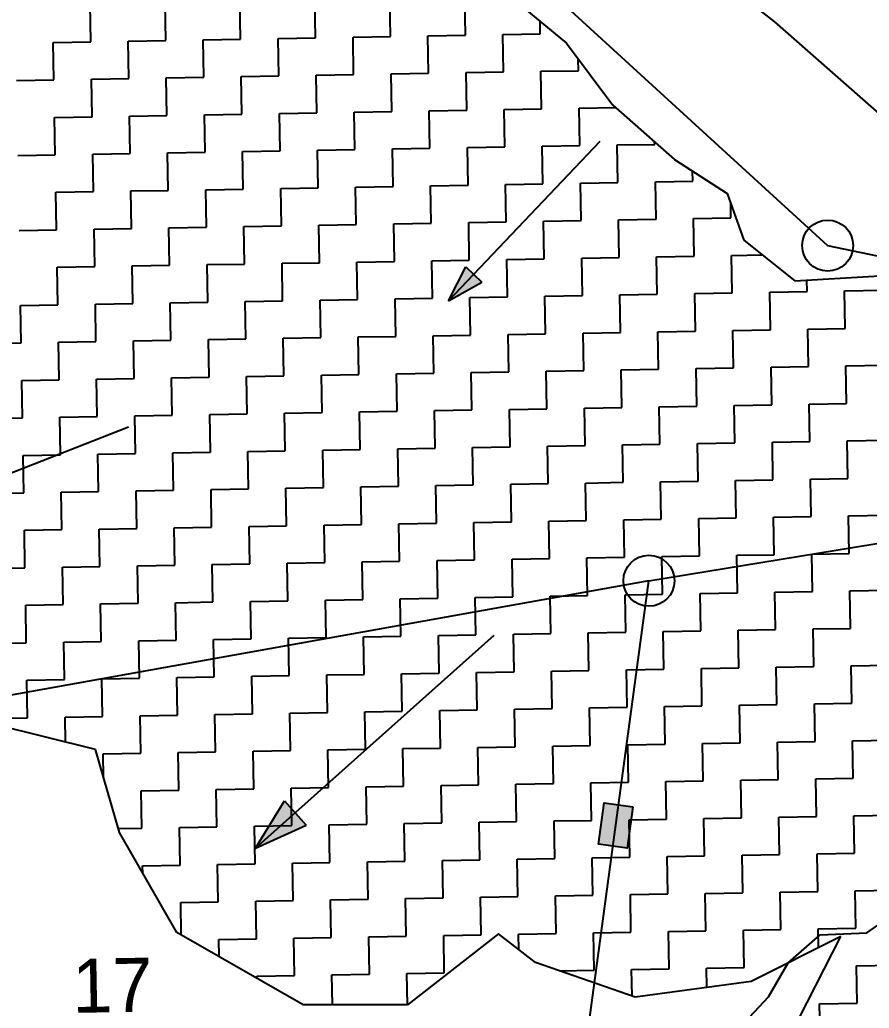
# Model space of a CAD drawing. Header units: metres. Extents: x 286343 to 289280, y 2022501 to 2025046.
# Drawn here: x 287588.8 to 287915.2, y 2024098 to 2024477.7 of the extents above; entities that cross this region are included whole.
import ezdxf
from ezdxf.enums import TextEntityAlignment as Align

# ---------------------------------------------------------------- set-up
doc = ezdxf.new("R2010")
doc.units = ezdxf.units.M
for name, color, linetype in [('LINE_WATER', 4, 'Continuous'), ('POLY_HATCH', 12, 'Continuous'), ('POLY_PARCEL', 6, 'Continuous'), ('TEXT_PARCEL', 7, 'Continuous'), ('V_BOUND_LINE', 7, 'Continuous'), ('VILLAGE BOUNDRY', 5, 'Continuous')]:
    doc.layers.add(name, color=color, linetype=linetype)
doc.styles.add('TEXT_MAP', font='')
doc.styles.get('TEXT_MAP').set_extended_font_data('Kruti Dev 050')

msp = doc.modelspace()

# ---------------------------------------------------------------- hatches: boundary and pattern name
h = msp.add_hatch(color=256)
h.paths.add_polyline_path([(287763.28, 2024379.85), (287760.16, 2024382.81), (287753.61, 2024369.68)])
h.paths.add_polyline_path([(287753.61, 2024369.68), (287766.39, 2024376.9), (287763.28, 2024379.85)])
h = msp.add_hatch(color=256)
h.paths.add_polyline_path([(287694.66, 2024173.03), (287690.5, 2024177.68), (287679.44, 2024159.44)])
h.paths.add_polyline_path([(287679.44, 2024159.44), (287698.81, 2024168.37), (287694.66, 2024173.03)])
msp.add_hatch(color=256).paths.add_polyline_path([(287811.23, 2024160.99), (287822.22, 2024159.5), (287824.37, 2024175.38), (287813.38, 2024176.87)])

# ---------------------------------------------------------------- linework, layer by layer
for points in [[(287753.61, 2024369.68), (287811.83, 2024431)], [(287753.61, 2024369.68), (287760.16, 2024382.81)], [(287760.16, 2024382.81), (287766.39, 2024376.9)], [(287753.61, 2024369.68), (287766.39, 2024376.9)], [(287516.17, 2024276.56), (287630.59, 2024321.35)], [(287679.44, 2024159.44), (287771.1, 2024241.28)], [(287679.44, 2024159.44), (287690.5, 2024177.68)], [(287690.5, 2024177.68), (287698.81, 2024168.37)], [(287679.44, 2024159.44), (287698.81, 2024168.37)]]:
    msp.add_lwpolyline(points)
msp.add_lwpolyline([(287824.37, 2024175.38), (287822.22, 2024159.5), (287811.23, 2024160.99), (287813.38, 2024176.87)], close=True)
for centre in [(287899.25, 2024390.92), (287830.55, 2024262.19)]:
    msp.add_circle(centre, 9.8)
at = {"layer": 'LINE_WATER'}
for p, q in [((287914.29, 2024127.01), (287925.22, 2024134.57)), ((287884.08, 2024115.43), (287896.34, 2024126.23)), ((287896.34, 2024126.23), (287914.29, 2024127.01)), ((287876.48, 2024102.4), (287884.08, 2024115.43)), ((287865.62, 2024090.7), (287876.48, 2024102.4))]:
    msp.add_line(p, q, dxfattribs=at)
at = {"layer": 'POLY_HATCH', "linetype": 'Continuous'}
for p, q in [((287673.67, 2024470.23), (287673.42, 2024484.63)), ((287702.46, 2024470.73), (287702.21, 2024485.13)), ((287731.26, 2024471.24), (287731, 2024485.63)), ((287760.05, 2024471.74), (287759.8, 2024486.14)), ((287616.09, 2024469.22), (287615.84, 2024483.62)), ((287644.88, 2024469.73), (287644.63, 2024484.12)), ((287788.84, 2024472.25), (287788.76, 2024477)), ((287601.69, 2024468.97), (287616.09, 2024469.22)), ((287630.48, 2024469.47), (287644.88, 2024469.73)), ((287630.74, 2024455.08), (287630.48, 2024469.47)), ((287659.28, 2024469.98), (287673.67, 2024470.23)), ((287659.53, 2024455.58), (287659.28, 2024469.98)), ((287688.07, 2024470.48), (287702.46, 2024470.73)), ((287688.32, 2024456.09), (287688.07, 2024470.48)), ((287716.86, 2024470.99), (287731.26, 2024471.24)), ((287717.11, 2024456.59), (287716.86, 2024470.99)), ((287745.65, 2024471.49), (287760.05, 2024471.74)), ((287745.91, 2024457.09), (287745.65, 2024471.49)), ((287774.45, 2024471.99), (287788.84, 2024472.25)), ((287774.7, 2024457.6), (287774.45, 2024471.99)), ((287601.94, 2024454.57), (287601.69, 2024468.97)), ((287803.49, 2024458.1), (287803.41, 2024462.59)), ((287789.09, 2024457.85), (287803.49, 2024458.1)), ((287789.35, 2024443.45), (287789.09, 2024457.85)), ((287587.55, 2024454.32), (287601.94, 2024454.57)), ((287616.34, 2024454.83), (287630.74, 2024455.08)), ((287616.59, 2024440.43), (287616.34, 2024454.83)), ((287645.13, 2024455.33), (287659.53, 2024455.58)), ((287645.38, 2024440.93), (287645.13, 2024455.33)), ((287673.92, 2024455.83), (287688.32, 2024456.09)), ((287674.18, 2024441.44), (287673.92, 2024455.83)), ((287702.72, 2024456.34), (287717.11, 2024456.59)), ((287702.97, 2024441.94), (287702.72, 2024456.34)), ((287731.51, 2024456.84), (287745.91, 2024457.09)), ((287731.76, 2024442.45), (287731.51, 2024456.84)), ((287760.3, 2024457.35), (287774.7, 2024457.6)), ((287760.55, 2024442.95), (287760.3, 2024457.35)), ((287746.16, 2024442.7), (287760.55, 2024442.95)), ((287746.41, 2024428.3), (287746.16, 2024442.7)), ((287774.95, 2024443.2), (287789.35, 2024443.45)), ((287775.2, 2024428.81), (287774.95, 2024443.2)), ((287803.74, 2024443.71), (287817.75, 2024443.95)), ((287803.99, 2024429.31), (287803.74, 2024443.71)), ((287602.19, 2024440.18), (287616.59, 2024440.43)), ((287602.45, 2024425.78), (287602.19, 2024440.18)), ((287630.99, 2024440.68), (287645.38, 2024440.93)), ((287631.24, 2024426.29), (287630.99, 2024440.68)), ((287659.78, 2024441.19), (287674.18, 2024441.44)), ((287660.03, 2024426.79), (287659.78, 2024441.19)), ((287688.57, 2024441.69), (287702.97, 2024441.94)), ((287688.82, 2024427.29), (287688.57, 2024441.69)), ((287717.36, 2024442.19), (287731.76, 2024442.45)), ((287717.62, 2024427.8), (287717.36, 2024442.19)), ((287703.22, 2024427.55), (287717.62, 2024427.8)), ((287703.47, 2024413.15), (287703.22, 2024427.55)), ((287732.01, 2024428.05), (287746.41, 2024428.3)), ((287732.26, 2024413.65), (287732.01, 2024428.05)), ((287760.81, 2024428.55), (287775.2, 2024428.81)), ((287761.06, 2024414.16), (287760.81, 2024428.55)), ((287789.6, 2024429.06), (287803.99, 2024429.31)), ((287789.85, 2024414.66), (287789.6, 2024429.06)), ((287818.39, 2024429.56), (287832.79, 2024429.81)), ((287818.64, 2024415.17), (287818.39, 2024429.56)), ((287832.79, 2024429.81), (287832.77, 2024430.7)), ((287588.05, 2024425.53), (287602.45, 2024425.78)), ((287616.84, 2024426.03), (287631.24, 2024426.29)), ((287617.1, 2024411.64), (287616.84, 2024426.03)), ((287645.64, 2024426.54), (287660.03, 2024426.79)), ((287645.89, 2024412.14), (287645.64, 2024426.54)), ((287674.43, 2024427.04), (287688.82, 2024427.29)), ((287674.68, 2024412.65), (287674.43, 2024427.04)), ((287847.43, 2024415.67), (287847.37, 2024419.5)), ((287660.28, 2024412.39), (287674.68, 2024412.65)), ((287660.54, 2024398), (287660.28, 2024412.39)), ((287689.08, 2024412.9), (287703.47, 2024413.15)), ((287689.33, 2024398.5), (287689.08, 2024412.9)), ((287717.87, 2024413.4), (287732.26, 2024413.65)), ((287718.12, 2024399.01), (287717.87, 2024413.4)), ((287746.66, 2024413.91), (287761.06, 2024414.16)), ((287746.91, 2024399.51), (287746.66, 2024413.91)), ((287775.45, 2024414.41), (287789.85, 2024414.66)), ((287775.71, 2024400.01), (287775.45, 2024414.41)), ((287804.25, 2024414.91), (287818.64, 2024415.17)), ((287804.5, 2024400.52), (287804.25, 2024414.91)), ((287833.04, 2024415.42), (287847.43, 2024415.67)), ((287833.29, 2024401.02), (287833.04, 2024415.42)), ((287602.7, 2024411.39), (287617.1, 2024411.64)), ((287602.95, 2024396.99), (287602.7, 2024411.39)), ((287631.49, 2024411.89), (287645.89, 2024412.14)), ((287631.74, 2024397.49), (287631.49, 2024411.89)), ((287862.08, 2024401.53), (287861.98, 2024407.25)), ((287818.89, 2024400.77), (287833.29, 2024401.02)), ((287847.69, 2024401.27), (287862.08, 2024401.53)), ((287847.94, 2024386.88), (287847.69, 2024401.27)), ((287617.35, 2024397.24), (287631.74, 2024397.49)), ((287617.6, 2024382.85), (287617.35, 2024397.24)), ((287646.14, 2024397.75), (287660.54, 2024398)), ((287646.39, 2024383.35), (287646.14, 2024397.75)), ((287674.93, 2024398.25), (287689.33, 2024398.5)), ((287675.18, 2024383.85), (287674.93, 2024398.25)), ((287703.72, 2024398.75), (287718.12, 2024399.01)), ((287703.98, 2024384.36), (287703.72, 2024398.75)), ((287732.52, 2024399.26), (287746.91, 2024399.51)), ((287732.77, 2024384.86), (287732.52, 2024399.26)), ((287761.31, 2024399.76), (287775.71, 2024400.01)), ((287761.56, 2024385.37), (287761.31, 2024399.76)), ((287790.1, 2024400.27), (287804.5, 2024400.52)), ((287790.35, 2024385.87), (287790.1, 2024400.27)), ((287819.15, 2024386.37), (287818.89, 2024400.77)), ((287588.55, 2024396.74), (287602.95, 2024396.99)), ((287775.96, 2024385.62), (287790.35, 2024385.87)), ((287804.75, 2024386.12), (287819.15, 2024386.37)), ((287805, 2024371.73), (287804.75, 2024386.12)), ((287833.54, 2024386.63), (287847.94, 2024386.88)), ((287833.79, 2024372.23), (287833.54, 2024386.63)), ((287862.33, 2024387.13), (287874.17, 2024387.34)), ((287862.59, 2024372.73), (287862.33, 2024387.13)), ((287603.2, 2024382.59), (287617.6, 2024382.85)), ((287603.46, 2024368.2), (287603.2, 2024382.59)), ((287632, 2024383.1), (287646.39, 2024383.35)), ((287632.25, 2024368.7), (287632, 2024383.1)), ((287660.79, 2024383.6), (287675.18, 2024383.85)), ((287661.04, 2024369.2), (287660.79, 2024383.6)), ((287689.58, 2024384.11), (287703.98, 2024384.36)), ((287689.83, 2024369.71), (287689.58, 2024384.11)), ((287718.37, 2024384.61), (287732.77, 2024384.86)), ((287718.62, 2024370.21), (287718.37, 2024384.61)), ((287747.17, 2024385.11), (287761.56, 2024385.37)), ((287747.42, 2024370.72), (287747.17, 2024385.11)), ((287776.21, 2024371.22), (287775.96, 2024385.62)), ((287891.38, 2024373.24), (287891.3, 2024377.66)), ((287733.02, 2024370.47), (287747.42, 2024370.72)), ((287733.27, 2024356.07), (287733.02, 2024370.47)), ((287761.81, 2024370.97), (287776.21, 2024371.22)), ((287762.07, 2024356.57), (287761.81, 2024370.97)), ((287790.61, 2024371.47), (287805, 2024371.73)), ((287790.86, 2024357.08), (287790.61, 2024371.47)), ((287819.4, 2024371.98), (287833.79, 2024372.23)), ((287819.65, 2024357.58), (287819.4, 2024371.98)), ((287848.19, 2024372.48), (287862.59, 2024372.73)), ((287848.44, 2024358.09), (287848.19, 2024372.48)), ((287876.98, 2024372.99), (287891.38, 2024373.24)), ((287877.24, 2024358.59), (287876.98, 2024372.99)), ((287905.78, 2024373.49), (287920.17, 2024373.74)), ((287906.03, 2024359.09), (287905.78, 2024373.49)), ((287589.06, 2024367.94), (287603.46, 2024368.2)), ((287589.31, 2024353.55), (287589.06, 2024367.94)), ((287617.85, 2024368.45), (287632.25, 2024368.7)), ((287618.1, 2024354.05), (287617.85, 2024368.45)), ((287646.64, 2024368.95), (287661.04, 2024369.2)), ((287646.9, 2024354.56), (287646.64, 2024368.95)), ((287675.44, 2024369.46), (287689.83, 2024369.71)), ((287675.69, 2024355.06), (287675.44, 2024369.46)), ((287704.23, 2024369.96), (287718.62, 2024370.21)), ((287704.48, 2024355.56), (287704.23, 2024369.96)), ((287891.63, 2024358.84), (287906.03, 2024359.09)), ((287690.08, 2024355.31), (287704.48, 2024355.56)), ((287690.34, 2024340.92), (287690.08, 2024355.31)), ((287718.88, 2024355.82), (287733.27, 2024356.07)), ((287719.13, 2024341.42), (287718.88, 2024355.82)), ((287747.67, 2024356.32), (287762.07, 2024356.57)), ((287747.92, 2024341.92), (287747.67, 2024356.32)), ((287776.46, 2024356.83), (287790.86, 2024357.08)), ((287776.71, 2024342.43), (287776.46, 2024356.83)), ((287805.25, 2024357.33), (287819.65, 2024357.58)), ((287805.51, 2024342.93), (287805.25, 2024357.33)), ((287834.05, 2024357.83), (287848.44, 2024358.09)), ((287834.3, 2024343.44), (287834.05, 2024357.83)), ((287862.84, 2024358.34), (287877.24, 2024358.59)), ((287863.09, 2024343.94), (287862.84, 2024358.34)), ((287891.88, 2024344.45), (287891.63, 2024358.84)), ((287574.91, 2024353.3), (287589.31, 2024353.55)), ((287603.71, 2024353.8), (287618.1, 2024354.05)), ((287603.96, 2024339.4), (287603.71, 2024353.8)), ((287632.5, 2024354.3), (287646.9, 2024354.56)), ((287632.75, 2024339.91), (287632.5, 2024354.3)), ((287661.29, 2024354.81), (287675.69, 2024355.06)), ((287661.54, 2024340.41), (287661.29, 2024354.81)), ((287848.69, 2024343.69), (287863.09, 2024343.94)), ((287877.49, 2024344.19), (287891.88, 2024344.45)), ((287877.74, 2024329.8), (287877.49, 2024344.19)), ((287906.28, 2024344.7), (287920.68, 2024344.95)), ((287906.53, 2024330.3), (287906.28, 2024344.7)), ((287647.15, 2024340.16), (287661.54, 2024340.41)), ((287647.4, 2024325.76), (287647.15, 2024340.16)), ((287675.94, 2024340.66), (287690.34, 2024340.92)), ((287676.19, 2024326.27), (287675.94, 2024340.66)), ((287704.73, 2024341.17), (287719.13, 2024341.42)), ((287704.98, 2024326.77), (287704.73, 2024341.17)), ((287733.53, 2024341.67), (287747.92, 2024341.92)), ((287733.78, 2024327.28), (287733.53, 2024341.67)), ((287762.32, 2024342.18), (287776.71, 2024342.43)), ((287762.57, 2024327.78), (287762.32, 2024342.18)), ((287791.11, 2024342.68), (287805.51, 2024342.93)), ((287791.36, 2024328.28), (287791.11, 2024342.68)), ((287819.9, 2024343.18), (287834.3, 2024343.44)), ((287820.15, 2024328.79), (287819.9, 2024343.18)), ((287848.95, 2024329.29), (287848.69, 2024343.69)), ((287589.56, 2024339.15), (287603.96, 2024339.4)), ((287589.81, 2024324.76), (287589.56, 2024339.15)), ((287618.36, 2024339.66), (287632.75, 2024339.91)), ((287618.61, 2024325.26), (287618.36, 2024339.66)), ((287805.76, 2024328.54), (287820.15, 2024328.79)), ((287834.55, 2024329.04), (287848.95, 2024329.29)), ((287834.8, 2024314.64), (287834.55, 2024329.04)), ((287863.34, 2024329.54), (287877.74, 2024329.8)), ((287863.6, 2024315.15), (287863.34, 2024329.54)), ((287892.14, 2024330.05), (287906.53, 2024330.3)), ((287892.39, 2024315.65), (287892.14, 2024330.05)), ((287604.21, 2024325.01), (287618.61, 2024325.26)), ((287604.46, 2024310.61), (287604.21, 2024325.01)), ((287633, 2024325.51), (287647.4, 2024325.76)), ((287633.26, 2024311.12), (287633, 2024325.51)), ((287661.8, 2024326.02), (287676.19, 2024326.27)), ((287662.05, 2024311.62), (287661.8, 2024326.02)), ((287690.59, 2024326.52), (287704.98, 2024326.77)), ((287690.84, 2024312.12), (287690.59, 2024326.52)), ((287719.38, 2024327.02), (287733.78, 2024327.28)), ((287719.63, 2024312.63), (287719.38, 2024327.02)), ((287748.17, 2024327.53), (287762.57, 2024327.78)), ((287748.43, 2024313.13), (287748.17, 2024327.53)), ((287776.97, 2024328.03), (287791.36, 2024328.28)), ((287777.22, 2024313.64), (287776.97, 2024328.03)), ((287806.01, 2024314.14), (287805.76, 2024328.54)), ((287575.42, 2024324.5), (287589.81, 2024324.76)), ((287762.82, 2024313.38), (287777.22, 2024313.64)), ((287791.61, 2024313.89), (287806.01, 2024314.14)), ((287791.87, 2024299.49), (287791.61, 2024313.89)), ((287820.41, 2024314.39), (287834.8, 2024314.64)), ((287820.66, 2024300), (287820.41, 2024314.39)), ((287849.2, 2024314.9), (287863.6, 2024315.15)), ((287849.45, 2024300.5), (287849.2, 2024314.9)), ((287877.99, 2024315.4), (287892.39, 2024315.65)), ((287878.24, 2024301), (287877.99, 2024315.4)), ((287906.78, 2024315.9), (287921.18, 2024316.16)), ((287907.04, 2024301.51), (287906.78, 2024315.9)), ((287590.07, 2024310.36), (287604.46, 2024310.61)), ((287590.32, 2024295.96), (287590.07, 2024310.36)), ((287618.86, 2024310.86), (287633.26, 2024311.12)), ((287619.11, 2024296.47), (287618.86, 2024310.86)), ((287647.65, 2024311.37), (287662.05, 2024311.62)), ((287647.9, 2024296.97), (287647.65, 2024311.37)), ((287676.44, 2024311.87), (287690.84, 2024312.12)), ((287676.7, 2024297.48), (287676.44, 2024311.87)), ((287705.24, 2024312.38), (287719.63, 2024312.63)), ((287705.49, 2024297.98), (287705.24, 2024312.38)), ((287734.03, 2024312.88), (287748.43, 2024313.13)), ((287734.28, 2024298.48), (287734.03, 2024312.88)), ((287763.07, 2024298.99), (287762.82, 2024313.38)), ((287719.88, 2024298.23), (287734.28, 2024298.48)), ((287748.68, 2024298.74), (287763.07, 2024298.99)), ((287748.93, 2024284.34), (287748.68, 2024298.74)), ((287777.47, 2024299.24), (287791.87, 2024299.49)), ((287777.72, 2024284.84), (287777.47, 2024299.24)), ((287806.26, 2024299.74), (287820.66, 2024300)), ((287806.51, 2024285.35), (287806.26, 2024299.74)), ((287835.05, 2024300.25), (287849.45, 2024300.5)), ((287835.31, 2024285.85), (287835.05, 2024300.25)), ((287863.85, 2024300.75), (287878.24, 2024301)), ((287864.1, 2024286.36), (287863.85, 2024300.75)), ((287892.64, 2024301.26), (287907.04, 2024301.51)), ((287892.89, 2024286.86), (287892.64, 2024301.26)), ((287575.92, 2024295.71), (287590.32, 2024295.96)), ((287604.72, 2024296.22), (287619.11, 2024296.47)), ((287604.97, 2024281.82), (287604.72, 2024296.22)), ((287633.51, 2024296.72), (287647.9, 2024296.97)), ((287633.76, 2024282.32), (287633.51, 2024296.72)), ((287662.3, 2024297.22), (287676.7, 2024297.48)), ((287662.55, 2024282.83), (287662.3, 2024297.22)), ((287691.09, 2024297.73), (287705.49, 2024297.98)), ((287691.34, 2024283.33), (287691.09, 2024297.73)), ((287720.14, 2024283.84), (287719.88, 2024298.23)), ((287907.29, 2024287.11), (287921.68, 2024287.36)), ((287907.54, 2024272.72), (287907.29, 2024287.11)), ((287676.95, 2024283.08), (287691.34, 2024283.33)), ((287705.74, 2024283.58), (287720.14, 2024283.84)), ((287705.99, 2024269.19), (287705.74, 2024283.58)), ((287734.53, 2024284.09), (287748.93, 2024284.34)), ((287734.79, 2024269.69), (287734.53, 2024284.09)), ((287763.33, 2024284.59), (287777.72, 2024284.84)), ((287763.58, 2024270.2), (287763.33, 2024284.59)), ((287792.12, 2024285.1), (287806.51, 2024285.35)), ((287792.37, 2024270.7), (287792.12, 2024285.1)), ((287820.91, 2024285.6), (287835.31, 2024285.85)), ((287821.16, 2024271.2), (287820.91, 2024285.6)), ((287849.7, 2024286.1), (287864.1, 2024286.36)), ((287849.95, 2024271.71), (287849.7, 2024286.1)), ((287878.5, 2024286.61), (287892.89, 2024286.86)), ((287878.75, 2024272.21), (287878.5, 2024286.61)), ((287590.57, 2024281.57), (287604.97, 2024281.82)), ((287590.82, 2024267.17), (287590.57, 2024281.57)), ((287619.36, 2024282.07), (287633.76, 2024282.32)), ((287619.62, 2024267.68), (287619.36, 2024282.07)), ((287648.16, 2024282.58), (287662.55, 2024282.83)), ((287648.41, 2024268.18), (287648.16, 2024282.58)), ((287677.2, 2024268.68), (287676.95, 2024283.08)), ((287864.35, 2024271.96), (287878.75, 2024272.21)), ((287864.6, 2024257.56), (287864.35, 2024271.96)), ((287893.14, 2024272.46), (287907.54, 2024272.72)), ((287893.4, 2024258.07), (287893.14, 2024272.46)), ((287634.01, 2024267.93), (287648.41, 2024268.18)), ((287662.8, 2024268.43), (287677.2, 2024268.68)), ((287663.06, 2024254.04), (287662.8, 2024268.43)), ((287691.6, 2024268.94), (287705.99, 2024269.19)), ((287691.85, 2024254.54), (287691.6, 2024268.94)), ((287720.39, 2024269.44), (287734.79, 2024269.69)), ((287720.64, 2024255.04), (287720.39, 2024269.44)), ((287749.18, 2024269.94), (287763.58, 2024270.2)), ((287749.43, 2024255.55), (287749.18, 2024269.94)), ((287777.97, 2024270.45), (287792.37, 2024270.7)), ((287778.23, 2024256.05), (287777.97, 2024270.45)), ((287806.77, 2024270.95), (287821.16, 2024271.2)), ((287807.02, 2024256.56), (287806.77, 2024270.95)), ((287835.56, 2024271.46), (287849.95, 2024271.71)), ((287835.81, 2024257.06), (287835.56, 2024271.46)), ((287576.43, 2024266.92), (287590.82, 2024267.17)), ((287605.22, 2024267.42), (287619.62, 2024267.68)), ((287605.47, 2024253.03), (287605.22, 2024267.42)), ((287634.26, 2024253.53), (287634.01, 2024267.93)), ((287821.41, 2024256.81), (287835.81, 2024257.06)), ((287821.67, 2024242.41), (287821.41, 2024256.81)), ((287850.21, 2024257.31), (287864.6, 2024257.56)), ((287850.46, 2024242.92), (287850.21, 2024257.31)), ((287879, 2024257.82), (287893.4, 2024258.07)), ((287879.25, 2024243.42), (287879, 2024257.82)), ((287907.79, 2024258.32), (287922.19, 2024258.57)), ((287908.04, 2024243.92), (287907.79, 2024258.32)), ((287591.08, 2024252.78), (287605.47, 2024253.03)), ((287591.33, 2024238.38), (287591.08, 2024252.78)), ((287619.87, 2024253.28), (287634.26, 2024253.53)), ((287620.12, 2024238.88), (287619.87, 2024253.28)), ((287648.66, 2024253.78), (287663.06, 2024254.04)), ((287648.91, 2024239.39), (287648.66, 2024253.78)), ((287677.45, 2024254.29), (287691.85, 2024254.54)), ((287677.7, 2024239.89), (287677.45, 2024254.29)), ((287706.24, 2024254.79), (287720.64, 2024255.04)), ((287706.5, 2024240.4), (287706.24, 2024254.79)), ((287735.04, 2024255.3), (287749.43, 2024255.55)), ((287735.29, 2024240.9), (287735.04, 2024255.3)), ((287763.83, 2024255.8), (287778.23, 2024256.05)), ((287764.08, 2024241.4), (287763.83, 2024255.8)), ((287792.62, 2024256.3), (287807.02, 2024256.56)), ((287792.87, 2024241.91), (287792.62, 2024256.3)), ((287749.69, 2024241.15), (287764.08, 2024241.4)), ((287778.48, 2024241.66), (287792.87, 2024241.91)), ((287778.73, 2024227.26), (287778.48, 2024241.66)), ((287807.27, 2024242.16), (287821.67, 2024242.41)), ((287807.52, 2024227.76), (287807.27, 2024242.16)), ((287836.06, 2024242.66), (287850.46, 2024242.92)), ((287836.31, 2024228.27), (287836.06, 2024242.66)), ((287864.86, 2024243.17), (287879.25, 2024243.42)), ((287865.11, 2024228.77), (287864.86, 2024243.17)), ((287893.65, 2024243.67), (287908.04, 2024243.92)), ((287893.9, 2024229.28), (287893.65, 2024243.67)), ((287576.93, 2024238.13), (287591.33, 2024238.38)), ((287605.72, 2024238.63), (287620.12, 2024238.88)), ((287605.98, 2024224.23), (287605.72, 2024238.63)), ((287634.52, 2024239.13), (287648.91, 2024239.39)), ((287634.77, 2024224.74), (287634.52, 2024239.13)), ((287663.31, 2024239.64), (287677.7, 2024239.89)), ((287663.56, 2024225.24), (287663.31, 2024239.64)), ((287692.1, 2024240.14), (287706.5, 2024240.4)), ((287692.35, 2024225.75), (287692.1, 2024240.14)), ((287720.89, 2024240.65), (287735.29, 2024240.9)), ((287721.15, 2024226.25), (287720.89, 2024240.65)), ((287749.94, 2024226.76), (287749.69, 2024241.15)), ((287706.75, 2024226), (287721.15, 2024226.25)), ((287735.54, 2024226.5), (287749.94, 2024226.76)), ((287735.79, 2024212.11), (287735.54, 2024226.5)), ((287764.33, 2024227.01), (287778.73, 2024227.26)), ((287764.59, 2024212.61), (287764.33, 2024227.01)), ((287793.13, 2024227.51), (287807.52, 2024227.76)), ((287793.38, 2024213.11), (287793.13, 2024227.51)), ((287821.92, 2024228.02), (287836.31, 2024228.27)), ((287822.17, 2024213.62), (287821.92, 2024228.02)), ((287850.71, 2024228.52), (287865.11, 2024228.77)), ((287850.96, 2024214.12), (287850.71, 2024228.52)), ((287879.5, 2024229.02), (287893.9, 2024229.28)), ((287879.76, 2024214.63), (287879.5, 2024229.02)), ((287908.3, 2024229.53), (287922.69, 2024229.78)), ((287908.55, 2024215.13), (287908.3, 2024229.53)), ((287591.58, 2024223.98), (287605.98, 2024224.23)), ((287591.83, 2024209.59), (287591.58, 2024223.98)), ((287620.37, 2024224.49), (287634.77, 2024224.74)), ((287620.62, 2024210.09), (287620.37, 2024224.49)), ((287649.16, 2024224.99), (287663.56, 2024225.24)), ((287649.42, 2024210.59), (287649.16, 2024224.99)), ((287677.96, 2024225.49), (287692.35, 2024225.75)), ((287678.21, 2024211.1), (287677.96, 2024225.49)), ((287707, 2024211.6), (287706.75, 2024226)), ((287894.15, 2024214.88), (287908.55, 2024215.13)), ((287894.4, 2024200.48), (287894.15, 2024214.88)), ((287663.81, 2024210.85), (287678.21, 2024211.1)), ((287692.6, 2024211.35), (287707, 2024211.6)), ((287692.86, 2024196.95), (287692.6, 2024211.35)), ((287721.4, 2024211.85), (287735.79, 2024212.11)), ((287721.65, 2024197.46), (287721.4, 2024211.85)), ((287750.19, 2024212.36), (287764.59, 2024212.61)), ((287750.44, 2024197.96), (287750.19, 2024212.36)), ((287778.98, 2024212.86), (287793.38, 2024213.11)), ((287779.23, 2024198.47), (287778.98, 2024212.86)), ((287807.77, 2024213.37), (287822.17, 2024213.62)), ((287808.03, 2024198.97), (287807.77, 2024213.37)), ((287836.57, 2024213.87), (287850.96, 2024214.12)), ((287836.82, 2024199.47), (287836.57, 2024213.87)), ((287865.36, 2024214.38), (287879.76, 2024214.63)), ((287865.61, 2024199.98), (287865.36, 2024214.38)), ((287577.43, 2024209.33), (287591.83, 2024209.59)), ((287606.23, 2024209.84), (287620.62, 2024210.09)), ((287606.4, 2024200.21), (287606.23, 2024209.84)), ((287635.02, 2024210.34), (287649.42, 2024210.59)), ((287635.27, 2024195.95), (287635.02, 2024210.34)), ((287664.06, 2024196.45), (287663.81, 2024210.85)), ((287851.22, 2024199.73), (287865.61, 2024199.98)), ((287851.47, 2024185.33), (287851.22, 2024199.73)), ((287880.01, 2024200.23), (287894.4, 2024200.48)), ((287880.26, 2024185.83), (287880.01, 2024200.23)), ((287908.8, 2024200.73), (287923.2, 2024200.99)), ((287909.05, 2024186.34), (287908.8, 2024200.73)), ((287620.88, 2024195.69), (287635.27, 2024195.95)), ((287649.67, 2024196.2), (287664.06, 2024196.45)), ((287649.92, 2024181.8), (287649.67, 2024196.2)), ((287678.46, 2024196.7), (287692.86, 2024196.95)), ((287678.71, 2024182.31), (287678.46, 2024196.7)), ((287707.25, 2024197.21), (287721.65, 2024197.46)), ((287707.5, 2024182.81), (287707.25, 2024197.21)), ((287736.05, 2024197.71), (287750.44, 2024197.96)), ((287736.3, 2024183.31), (287736.05, 2024197.71)), ((287764.84, 2024198.21), (287779.23, 2024198.47)), ((287765.09, 2024183.82), (287764.84, 2024198.21)), ((287793.63, 2024198.72), (287808.03, 2024198.97)), ((287793.88, 2024184.32), (287793.63, 2024198.72)), ((287822.42, 2024199.22), (287836.82, 2024199.47)), ((287822.67, 2024184.83), (287822.42, 2024199.22)), ((287621.04, 2024186.54), (287620.88, 2024195.69)), ((287808.28, 2024184.57), (287822.67, 2024184.83)), ((287808.53, 2024170.18), (287808.28, 2024184.57)), ((287837.07, 2024185.08), (287851.47, 2024185.33)), ((287837.32, 2024170.68), (287837.07, 2024185.08)), ((287865.86, 2024185.58), (287880.26, 2024185.83)), ((287866.12, 2024171.19), (287865.86, 2024185.58)), ((287894.66, 2024186.09), (287909.05, 2024186.34)), ((287894.91, 2024171.69), (287894.66, 2024186.09)), ((287635.52, 2024181.55), (287649.92, 2024181.8)), ((287635.78, 2024167.15), (287635.52, 2024181.55)), ((287664.32, 2024182.05), (287678.71, 2024182.31)), ((287664.57, 2024167.66), (287664.32, 2024182.05)), ((287693.11, 2024182.56), (287707.5, 2024182.81)), ((287693.36, 2024168.16), (287693.11, 2024182.56)), ((287721.9, 2024183.06), (287736.3, 2024183.31)), ((287722.15, 2024168.67), (287721.9, 2024183.06)), ((287750.69, 2024183.57), (287765.09, 2024183.82)), ((287750.95, 2024169.17), (287750.69, 2024183.57)), ((287779.49, 2024184.07), (287793.88, 2024184.32)), ((287779.74, 2024169.67), (287779.49, 2024184.07)), ((287765.34, 2024169.42), (287779.74, 2024169.67)), ((287765.59, 2024155.03), (287765.34, 2024169.42)), ((287794.13, 2024169.93), (287808.53, 2024170.18)), ((287794.39, 2024155.53), (287794.13, 2024169.93)), ((287822.93, 2024170.43), (287837.32, 2024170.68)), ((287823.18, 2024156.03), (287822.93, 2024170.43)), ((287851.72, 2024170.93), (287866.12, 2024171.19)), ((287851.97, 2024156.54), (287851.72, 2024170.93)), ((287880.51, 2024171.44), (287894.91, 2024171.69)), ((287880.76, 2024157.04), (287880.51, 2024171.44)), ((287909.3, 2024171.94), (287923.7, 2024172.19)), ((287909.56, 2024157.55), (287909.3, 2024171.94)), ((287626.7, 2024167), (287635.78, 2024167.15)), ((287650.17, 2024167.41), (287664.57, 2024167.66)), ((287650.42, 2024153.01), (287650.17, 2024167.41)), ((287678.96, 2024167.91), (287693.36, 2024168.16)), ((287679.22, 2024153.51), (287678.96, 2024167.91)), ((287707.76, 2024168.41), (287722.15, 2024168.67)), ((287708.01, 2024154.02), (287707.76, 2024168.41)), ((287736.55, 2024168.92), (287750.95, 2024169.17)), ((287736.8, 2024154.52), (287736.55, 2024168.92)), ((287722.41, 2024154.27), (287736.8, 2024154.52)), ((287722.66, 2024139.87), (287722.41, 2024154.27)), ((287751.2, 2024154.77), (287765.59, 2024155.03)), ((287751.45, 2024140.38), (287751.2, 2024154.77)), ((287779.99, 2024155.28), (287794.39, 2024155.53)), ((287780.24, 2024140.88), (287779.99, 2024155.28)), ((287808.78, 2024155.78), (287823.18, 2024156.03)), ((287809.03, 2024141.39), (287808.78, 2024155.78)), ((287837.57, 2024156.29), (287851.97, 2024156.54)), ((287837.83, 2024141.89), (287837.57, 2024156.29)), ((287866.37, 2024156.79), (287880.76, 2024157.04)), ((287866.62, 2024142.39), (287866.37, 2024156.79)), ((287895.16, 2024157.29), (287909.56, 2024157.55)), ((287895.41, 2024142.9), (287895.16, 2024157.29)), ((287636.03, 2024152.76), (287650.42, 2024153.01)), ((287636.08, 2024149.94), (287636.03, 2024152.76)), ((287664.82, 2024153.26), (287679.22, 2024153.51)), ((287665.07, 2024138.87), (287664.82, 2024153.26)), ((287693.61, 2024153.77), (287708.01, 2024154.02)), ((287693.86, 2024139.37), (287693.61, 2024153.77)), ((287881.02, 2024142.65), (287895.41, 2024142.9)), ((287909.81, 2024143.15), (287924.2, 2024143.4)), ((287910.06, 2024128.75), (287909.81, 2024143.15)), ((287679.47, 2024139.12), (287693.86, 2024139.37)), ((287679.72, 2024124.72), (287679.47, 2024139.12)), ((287708.26, 2024139.62), (287722.66, 2024139.87)), ((287708.51, 2024125.23), (287708.26, 2024139.62)), ((287737.05, 2024140.13), (287751.45, 2024140.38)), ((287737.31, 2024125.73), (287737.05, 2024140.13)), ((287765.85, 2024140.63), (287780.24, 2024140.88)), ((287766.1, 2024126.23), (287765.85, 2024140.63)), ((287794.64, 2024141.13), (287809.03, 2024141.39)), ((287794.89, 2024126.74), (287794.64, 2024141.13)), ((287823.43, 2024141.64), (287837.83, 2024141.89)), ((287823.68, 2024127.24), (287823.43, 2024141.64)), ((287852.22, 2024142.14), (287866.62, 2024142.39)), ((287852.48, 2024127.75), (287852.22, 2024142.14)), ((287881.27, 2024128.25), (287881.02, 2024142.65)), ((287650.68, 2024138.61), (287665.07, 2024138.87)), ((287650.89, 2024126.18), (287650.68, 2024138.61)), ((287838.08, 2024127.49), (287852.48, 2024127.75)), ((287838.33, 2024113.1), (287838.08, 2024127.49)), ((287866.87, 2024128), (287881.27, 2024128.25)), ((287867.12, 2024113.6), (287866.87, 2024128)), ((287895.66, 2024128.5), (287910.06, 2024128.75)), ((287895.79, 2024121.34), (287895.66, 2024128.5)), ((287665.32, 2024124.47), (287679.72, 2024124.72)), ((287665.44, 2024117.84), (287665.32, 2024124.47)), ((287694.12, 2024124.97), (287708.51, 2024125.23)), ((287694.37, 2024110.58), (287694.12, 2024124.97)), ((287722.91, 2024125.48), (287737.31, 2024125.73)), ((287723.16, 2024111.08), (287722.91, 2024125.48)), ((287751.7, 2024125.98), (287766.1, 2024126.23)), ((287751.95, 2024111.59), (287751.7, 2024125.98)), ((287780.49, 2024126.49), (287794.89, 2024126.74)), ((287780.6, 2024120.51), (287780.49, 2024126.49)), ((287809.29, 2024126.99), (287823.68, 2024127.24)), ((287809.54, 2024112.59), (287809.29, 2024126.99)), ((287796.13, 2024112.36), (287809.54, 2024112.59)), ((287823.93, 2024112.85), (287838.33, 2024113.1)), ((287824.11, 2024102.61), (287823.93, 2024112.85)), ((287852.73, 2024113.35), (287867.12, 2024113.6)), ((287852.86, 2024106), (287852.73, 2024113.35)), ((287910.31, 2024114.36), (287924.71, 2024114.61)), ((287910.56, 2024099.96), (287910.31, 2024114.36)), ((287679.97, 2024110.33), (287694.37, 2024110.58)), ((287679.99, 2024109.5), (287679.97, 2024110.33)), ((287708.77, 2024110.83), (287723.16, 2024111.08)), ((287708.97, 2024099.32), (287708.77, 2024110.83)), ((287737.56, 2024111.33), (287751.95, 2024111.59)), ((287737.77, 2024099.35), (287737.56, 2024111.33)), ((287896.17, 2024099.71), (287910.56, 2024099.96)), ((287896.42, 2024085.31), (287896.17, 2024099.71))]:
    msp.add_line(p, q, dxfattribs=at)
at = {"layer": 'POLY_HATCH'}
for p, q in [((287779.91, 2024484.31), (287798.89, 2024468.62)), ((287798.89, 2024468.62), (287816.67, 2024444.91)), ((287816.67, 2024444.91), (287840.41, 2024423.97)), ((287840.41, 2024423.97), (287860.67, 2024410.97)), ((287860.67, 2024410.97), (287866.99, 2024393.06)), ((287866.99, 2024393.06), (287886.63, 2024377.39)), ((287886.63, 2024377.39), (287919.32, 2024379.3)), ((287617.9, 2024197.36), (287544.61, 2024215.52)), ((287627.14, 2024165.49), (287617.9, 2024197.36)), ((287649.18, 2024127.16), (287627.14, 2024165.49)), ((287697.75, 2024099.31), (287649.18, 2024127.16)), ((287772.73, 2024126.65), (287737.82, 2024099.35)), ((287786.95, 2024115.56), (287772.73, 2024126.65)), ((287904.31, 2024125.62), (287869.88, 2024108.33)), ((287888.17, 2024093.97), (287904.31, 2024125.62)), ((287825.25, 2024102.21), (287786.95, 2024115.56)), ((287869.88, 2024108.33), (287825.25, 2024102.21)), ((287737.82, 2024099.35), (287697.75, 2024099.31))]:
    msp.add_line(p, q, dxfattribs=at)
at = {"layer": 'POLY_PARCEL'}
for p, q in [((287830.55, 2024262.19), (288217.3, 2024325.33)), ((287830.55, 2024262.19), (287552.35, 2024212.4)), ((287806.94, 2024088.05), (287830.55, 2024262.19))]:
    msp.add_line(p, q, dxfattribs=at)
at = {"layer": 'V_BOUND_LINE'}
for p, q in [((287758.78, 2024519.41), (287899.25, 2024390.92)), ((287899.25, 2024390.92), (288217.3, 2024325.33))]:
    msp.add_line(p, q, dxfattribs=at)
at = {"layer": 'VILLAGE BOUNDRY'}
for p, q in [((287878.92, 2024476.9), (287806.54, 2024533.44)), ((287962.33, 2024403.47), (287878.92, 2024476.9))]:
    msp.add_line(p, q, dxfattribs=at)

# ---------------------------------------------------------------- texts
at = {"layer": 'TEXT_PARCEL', "style": 'TEXT_MAP'}
msp.add_text('17', height=20.734, rotation=1.003, dxfattribs=at).set_placement((287624.39, 2024106.85), align=Align.MIDDLE)

doc.saveas('drawing.dxf')
